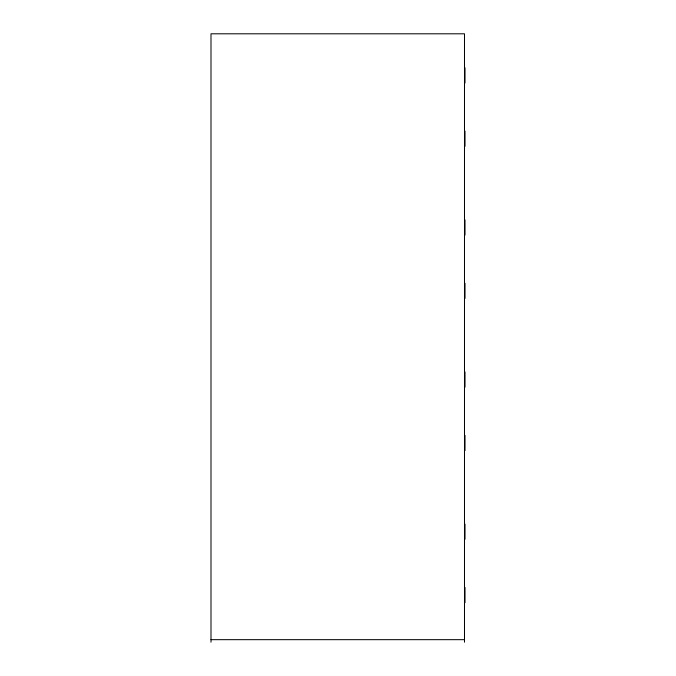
<?xml version="1.0" encoding="UTF-8"?>
<svg xmlns="http://www.w3.org/2000/svg" width="676" height="676" viewBox="0 0 676 676"><rect width="100%" height="100%" fill="white"/><g stroke="black" fill="none" stroke-linecap="round" stroke-linejoin="round"><path stroke-width="1.01" d="M210.996 639.665L464.497 639.665M465.003 67.769L465.003 82.979M465.003 131.144L465.003 146.354M465.003 219.869L465.003 235.079M465.003 283.244L465.003 298.454M465.003 371.969L465.003 387.179M465.003 435.344L465.003 450.554M465.003 524.069L465.003 539.279M465.003 587.444L465.003 602.654M464.497 642.2L464.497 33.8L210.996 33.8L210.996 642.2"/></g></svg>
